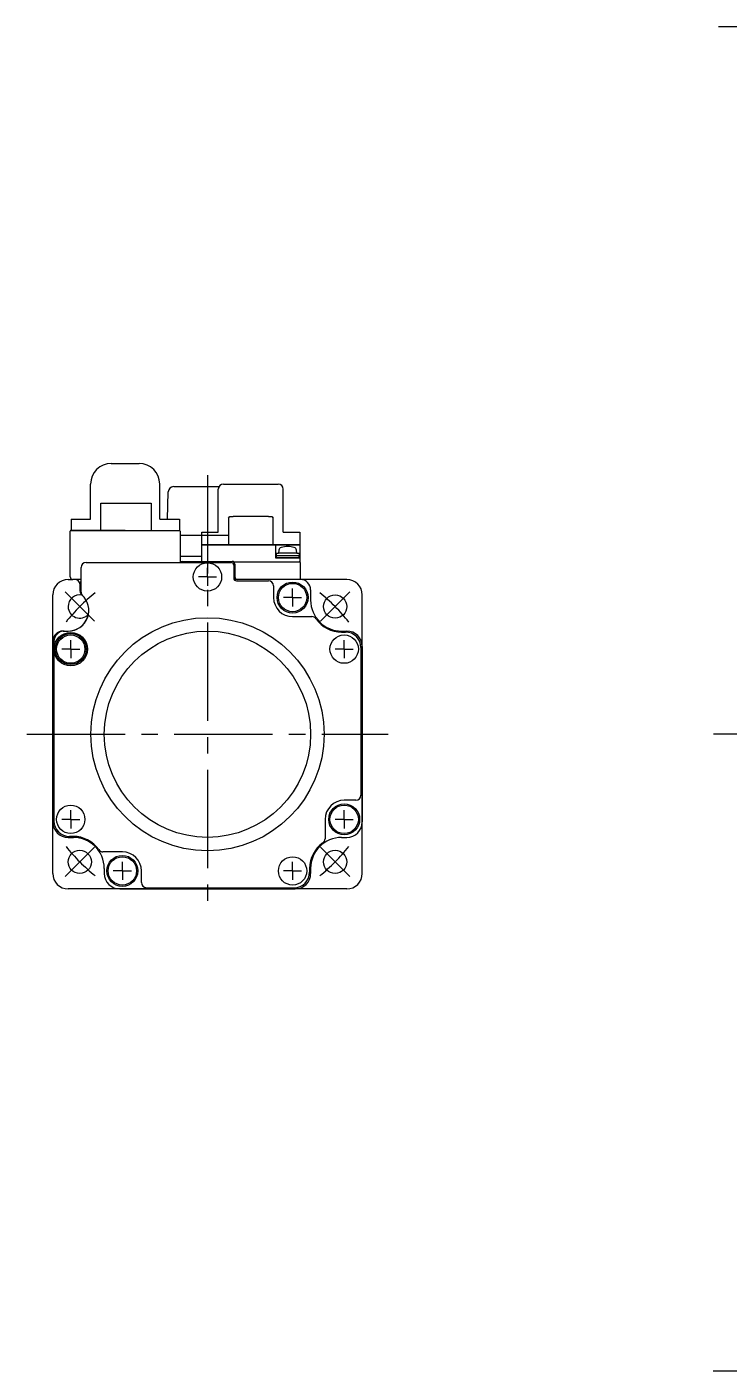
# Model space of a CAD drawing. Header units: millimetres. Extents: x -227 to 179, y -214 to 167.
# Drawn here: x -227.3 to -91.1, y -123.5 to 137.1 of the extents above; entities that cross this region are included whole.
import ezdxf

# ---------------------------------------------------------------- set-up
doc = ezdxf.new("R2010")
doc.units = ezdxf.units.MM
doc.linetypes.add('CENTER2', pattern=[28.575, 19.05, -3.175, 3.175, -3.175])

msp = doc.modelspace()

# ---------------------------------------------------------------- linework, layer by layer
at = {"color": 1, "linetype": 'CENTER2'}
for p, q in [((58.82, 137.14), (-93.18, 137.14)), ((-192.25, 50.22), (-192.25, -35)), ((-219.83, 27.58), (-214.17, 21.92)), ((-170.33, 21.92), (-164.68, 27.58)), ((-227.25, 0), (-157.25, 0)), ((59.82, 0), (-94.18, 0)), ((-219.83, -27.58), (-214.17, -21.92)), ((-164.68, -27.58), (-170.33, -21.92)), ((57.85, -123.48), (-94.24, -123.48))]:
    msp.add_line(p, q, dxfattribs=at)
at = {"color": 4, "linetype": 'Continuous'}
for p, q in [((-210.9, 52.5), (-205.5, 52.5)), ((-214.9, 41.7), (-214.9, 48.5)), ((-201.5, 41.7), (-201.5, 48.5)), ((-200, 41.7), (-199.84, 47.02)), ((-198.74, 48), (-190, 48)), ((-190.15, 39.2), (-190.15, 47.5)), ((-189.15, 48.5), (-178.55, 48.5)), ((-177.55, 39.2), (-177.55, 47.5)), ((-218.7, 41.7), (-214.9, 41.7)), ((-218.7, 41.7), (-218.7, 39.5)), ((-201.5, 41.7), (-197.7, 41.7)), ((-197.7, 41.7), (-197.7, 39.5)), ((-208.2, 39.5), (-218.7, 39.5)), ((-208.2, 39.5), (-197.7, 39.5)), ((-193.35, 36.7), (-193.35, 39.2)), ((-193.35, 39.2), (-190.15, 39.2)), ((-177.55, 39.2), (-174.35, 39.2)), ((-174.35, 39.2), (-174.35, 36.7)), ((-174.35, 36.7), (-193.35, 36.7))]:
    msp.add_line(p, q, dxfattribs=at)
at = {"color": 7, "linetype": 'Continuous'}
for p, q in [((-212.95, 44.8), (-203.15, 44.8)), ((-212.95, 39.5), (-212.95, 44.8)), ((-203.15, 44.8), (-203.15, 39.5)), ((-188.2, 41.9), (-187.9, 42.2)), ((-188.2, 41.9), (-188.2, 36.7)), ((-187.9, 42.2), (-187.28, 42.2)), ((-180.43, 42.2), (-187.28, 42.2)), ((-180.43, 42.2), (-179.8, 42.2)), ((-179.8, 42.2), (-179.5, 41.9)), ((-179.5, 36.7), (-179.5, 41.9)), ((-218.85, 30.5), (-218.85, 39.4)), ((-218.75, 39.5), (-197.65, 39.5)), ((-197.55, 39.4), (-197.55, 33.3)), ((-197.55, 38.57), (-188.2, 38.57)), ((-193.35, 36.7), (-174.35, 36.7)), ((-193.35, 33.5), (-193.35, 36.7)), ((-179.05, 36.7), (-179.05, 34.2)), ((-174.35, 36.7), (-174.35, 33.4)), ((-193.35, 34.47), (-197.55, 34.47)), ((-179.05, 34.2), (-174.35, 34.2)), ((-178.9, 34.6), (-178.9, 35.1)), ((-178.9, 35.1), (-178.45, 35.1)), ((-174.5, 34.6), (-178.9, 34.6)), ((-178.85, 34.6), (-178.9, 34.6)), ((-178.85, 34.2), (-178.85, 34.6)), ((-174.55, 34.2), (-178.85, 34.2)), ((-178.4, 35.69), (-178.45, 35.1)), ((-174.95, 35.1), (-178.45, 35.1)), ((-174.95, 35.1), (-175, 35.69)), ((-174.95, 35.1), (-174.5, 35.1)), ((-174.5, 34.6), (-174.55, 34.6)), ((-174.55, 34.6), (-174.55, 34.2)), ((-174.5, 35.1), (-174.5, 34.6)), ((-216.75, 27.57), (-216.75, 32.3)), ((-215.75, 33.3), (-187.65, 33.3)), ((-197.05, 33.5), (-187.45, 33.5)), ((-192.25, 30.5), (-192.25, 32.25)), ((-187.15, 33.4), (-174.45, 33.4)), ((-187.15, 32.8), (-187.15, 30.25)), ((-186.95, 33), (-186.95, 30.5)), ((-174.35, 33.4), (-174.45, 33.4)), ((-174.25, 33.3), (-174.25, 30)), ((-219.25, 30), (-218.35, 30)), ((-216.75, 30), (-218.35, 30)), ((-216.95, 27.76), (-216.95, 29.25)), ((-192.25, 30.5), (-194, 30.5)), ((-192.25, 30.5), (-190.5, 30.5)), ((-192.25, 30.5), (-192.25, 28.75)), ((-165.25, 30), (-187.09, 30)), ((-186.65, 29.75), (-180.45, 29.75)), ((-179.45, 28.75), (-179.45, 26.5)), ((-222.25, -27), (-222.25, 27)), ((-175.75, 26.5), (-177.5, 26.5)), ((-175.75, 26.5), (-175.75, 28.25)), ((-175.75, 26.5), (-175.75, 24.75)), ((-175.75, 26.5), (-174, 26.5)), ((-172.25, 28), (-172.25, 26)), ((-162.25, -27), (-162.25, 27)), ((-175.75, 22.8), (-172, 22.8)), ((-175.75, 22.8), (-172, 22.8)), ((-220.25, 20), (-219.25, 20)), ((-220, 20), (-219.25, 20)), ((-218.75, 16.5), (-218.75, 18.25)), ((-166.25, 20), (-165.25, 20)), ((-166.25, 20), (-165.25, 20)), ((-166.25, 19.8), (-165.5, 19.8)), ((-165.75, 16.5), (-165.75, 18.25)), ((-222.25, 18), (-222.25, -18)), ((-222.25, 17), (-222.25, -17)), ((-222, 18), (-222, 11.8)), ((-218.75, 16.5), (-220.5, 16.5)), ((-218.75, 16.5), (-218.75, 14.75)), ((-218.75, 16.5), (-217, 16.5)), ((-165.75, 16.5), (-167.5, 16.5)), ((-165.75, 16.5), (-165.75, 14.75)), ((-165.75, 16.5), (-164, 16.5)), ((-162.5, 16.8), (-162.5, -11.8)), ((-162.25, 17), (-162.25, -17)), ((-162.25, 17), (-162.25, -17)), ((-162.25, 17), (-162.25, -11)), ((-222.25, 11), (-222.25, -17)), ((-222, 11.8), (-222, -16.8)), ((-163.5, -12.8), (-165.75, -12.8)), ((-218.75, -16.5), (-218.75, -14.75)), ((-165.75, -16.5), (-165.75, -14.75)), ((-218.75, -16.5), (-220.5, -16.5)), ((-218.75, -16.5), (-218.75, -18.25)), ((-218.75, -16.5), (-217, -16.5)), ((-169.45, -16.5), (-169.45, -20.26)), ((-169.45, -16.5), (-169.45, -20.26)), ((-165.75, -16.5), (-167.5, -16.5)), ((-165.75, -16.5), (-165.75, -18.25)), ((-165.75, -16.5), (-164, -16.5)), ((-219.25, -20), (-218.25, -20)), ((-218.25, -20), (-219.25, -20)), ((-218.25, -19.8), (-219, -19.8)), ((-166.25, -20), (-165.25, -20)), ((-208.75, -22.8), (-212.51, -22.8)), ((-212.25, -26), (-212.25, -27)), ((-208.75, -26.5), (-208.75, -24.75)), ((-175.75, -26.5), (-175.75, -24.75)), ((-172.45, -26), (-172.45, -26.75)), ((-172.25, -26), (-172.25, -27)), ((-172.25, -26), (-172.25, -27)), ((-208.75, -26.5), (-210.5, -26.5)), ((-208.75, -26.5), (-208.75, -28.25)), ((-208.75, -26.5), (-207, -26.5)), ((-205.05, -28.75), (-205.05, -26.5)), ((-175.75, -26.5), (-177.5, -26.5)), ((-175.75, -26.5), (-175.75, -28.25)), ((-175.75, -26.5), (-174, -26.5)), ((-165.25, -30), (-219.25, -30)), ((-209.25, -30), (-175.25, -30)), ((-209.25, -30), (-178.3, -30)), ((-204.05, -29.75), (-175.45, -29.75)), ((-203.25, -30), (-175.25, -30)), ((-178.3, -30), (-175.25, -30))]:
    msp.add_line(p, q, dxfattribs=at)
for centre, radius in [((-192.25, 30.5), 2.75), ((-175.75, 26.5), 3), ((-175.75, 26.5), 2.75), ((-167.5, 24.75), 2.25), ((-192.25, 0), 22.6), ((-218.75, 16.5), 3.25), ((-218.75, 16.5), 3), ((-218.75, 16.5), 2.75), ((-192.25, 0), 20), ((-165.75, 16.5), 2.75), ((-218.75, -16.5), 2.75), ((-165.75, -16.5), 3), ((-165.75, -16.5), 2.75), ((-217, -24.75), 2.25), ((-167.5, -24.75), 2.25), ((-208.75, -26.5), 3), ((-208.75, -26.5), 2.75), ((-175.75, -26.5), 2.75)]:
    msp.add_circle(centre, radius, dxfattribs=at)
at = {"color": 4, "linetype": 'Continuous'}
for centre, radius, start, end in [((-210.9, 48.5), 4, 90, 180), ((-205.5, 48.5), 4, 0, 90), ((-198.84, 47), 1, 90, 179), ((-189.15, 47.5), 1, 90, 180), ((-178.55, 47.5), 1, 0, 90), ((-197.65, 39.4), 0.1, 360, 90)]:
    msp.add_arc(centre, radius, start, end, dxfattribs=at)
at = {"color": 7, "linetype": 'Continuous'}
for centre, radius, start, end in [((-218.75, 39.4), 0.1, 90, 180), ((-197.65, 39.4), 0.1, 0, 90), ((-177.8, 35.64), 0.6, 106.3877, 175), ((-176.7, 31.9), 4.5, 90, 106.3877), ((-176.7, 31.9), 4.5, 73.6123, 90), ((-175.6, 35.64), 0.6, 5, 73.6123), ((-215.75, 32.3), 1, 90, 180), ((-197.05, 33), 0.5, 90, 143.1301), ((-187.65, 32.8), 0.5, 0, 90), ((-187.45, 33), 0.5, 0, 90), ((-174.35, 33.3), 0.1, 360, 90), ((-219.25, 27), 3, 90, 180), ((-218.35, 30.5), 0.5, 180, 270), ((-217.95, 29), 1, 0, 90), ((-216.45, 29.25), 0.5, 126.8701, 180), ((-186.65, 30.25), 0.5, 180, 270), ((-186.45, 30.5), 0.5, 180, 270), ((-180.45, 28.75), 1, 0, 90), ((-174.25, 28), 2, 360, 90), ((-165.25, 27), 3, 360, 90), ((-219.25, 24), 4, 270, 48.7001), ((-217, 24.75), 2.25, 78.5786, 180), ((-215.95, 27.76), 1, 180, 228.7001), ((-215.75, 27.57), 1, 180, 225.573), ((-175.75, 26.5), 3.7, 180, 270), ((-217, 24.75), 2.25, 180, 318.2142), ((-219.25, 24), 4, 270, 0), ((-166.25, 26), 6, 180, 270), ((-172, 21.8), 1, 34.8499, 90), ((-172, 21.8), 1, 34.8499, 90), ((-166.25, 25.8), 6, 214.8499, 270), ((-220.25, 18), 2, 90, 180), ((-220, 18), 2, 90, 180), ((-165.5, 16.8), 3, 0, 90), ((-165.25, 17), 3, 0, 90), ((-165.25, 17), 3, 0, 90), ((-165.75, -16.5), 3.7, 90, 180), ((-163.5, -11.8), 1, 270, 0), ((-219.25, -17), 3, 180, 270), ((-219.25, -17), 3, 180, 270), ((-219, -16.8), 3, 180, 270), ((-165.25, -17), 3, 270, 0), ((-218.25, -25.8), 6, 34.8499, 90), ((-218.25, -26), 6, 0, 90), ((-218.25, -26), 6, 30, 90), ((-166.25, -26), 6, 90, 180), ((-170.45, -20.26), 1, 304.8499, 0), ((-170.45, -20.26), 1, 304.8499, 0), ((-212.51, -21.8), 1, 214.8499, 270), ((-208.75, -26.5), 3.7, 0, 90), ((-166.45, -26), 6, 124.8499, 180), ((-219.25, -27), 3, 180, 270), ((-209.25, -27), 3, 180, 270), ((-175.45, -26.75), 3, 270, 0), ((-175.25, -27), 3, 270, 0), ((-175.25, -27), 3, 270, 0), ((-165.25, -27), 3, 270, 0), ((-204.05, -28.75), 1, 180, 270)]:
    msp.add_arc(centre, radius, start, end, dxfattribs=at)
at = {"color": 1, "linetype": 'CENTER2'}
for start, end in [(128.4376, 141.5624), (38.4376, 51.5624), (218.4376, 231.5624), (308.4376, 321.5624)]:
    msp.add_arc((-192.25, 0), 35, start, end, dxfattribs=at)

doc.saveas('drawing.dxf')
